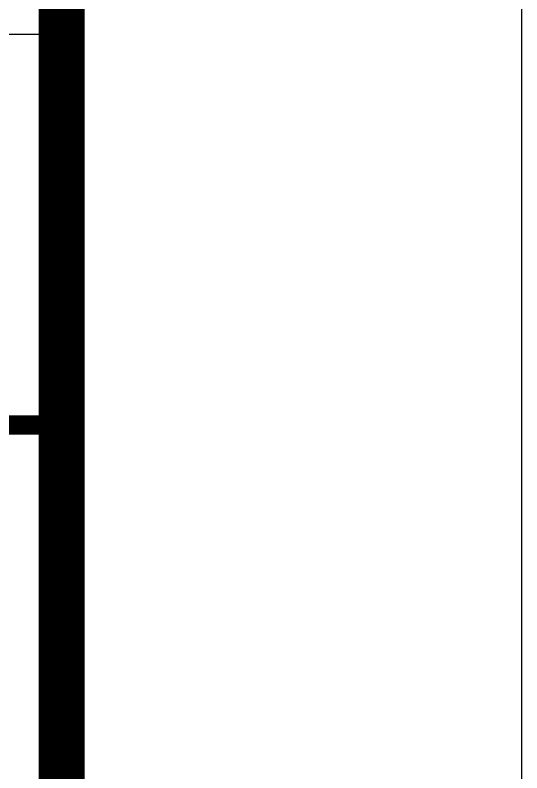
# Model space of a CAD drawing. Extents: x 40002367 to 40460080, y 192184 to 372766.
# Drawn here: x 40458979 to 40460080, y 340781 to 342429 of the extents above; entities that cross this region are included whole.
import ezdxf

# ---------------------------------------------------------------- set-up
doc = ezdxf.new("R2010")
doc.units = 0
doc.header["$LTSCALE"] = 1000
doc.header["$MEASUREMENT"] = 0
doc.layers.get('0').update_dxf_attribs({"linetype": 'CONTINUOUS'})
doc.layers.add('PUB_TITLE', color=4, linetype='CONTINUOUS')

# ---------------------------------------------------------------- blocks, each defined once
blk = doc.blocks.new('tk0')
at = {"layer": 'PUB_TITLE'}
for p, q in [((32850066.8, -1260023.5), (32861286.8, -1260023.5)), ((32850066.8, -1261723.5), (32861286.8, -1261723.5))]:
    blk.add_line(p, q, dxfattribs=at)
at = {"layer": 'PUB_TITLE', "lineweight": 40, "const_width": 85}
blk.add_lwpolyline([(32850066.8, -1261723.5), (32861286.8, -1261723.5)], dxfattribs=at)

msp = doc.modelspace()

# ---------------------------------------------------------------- linework, layer by layer
at = {"layer": 'PUB_TITLE'}
msp.add_lwpolyline([(40385779.9, 330765.6), (40460079.9, 330765.6), (40460079.9, 372765.6), (40385779.9, 372765.6)], close=True, dxfattribs=at)
at = {"layer": 'PUB_TITLE', "const_width": 100}
msp.add_lwpolyline([(40388279.9, 331765.6), (40459079.9, 331765.6), (40459079.9, 371765.6), (40388279.9, 371765.6)], close=True, dxfattribs=at)

# ---------------------------------------------------------------- block references
at = {"xscale": 0.5, "yscale": 0.5, "zscale": 0.5}
msp.add_blockref('tk0', (24028436.5, 972399.3), dxfattribs=at)

doc.saveas('drawing.dxf')
